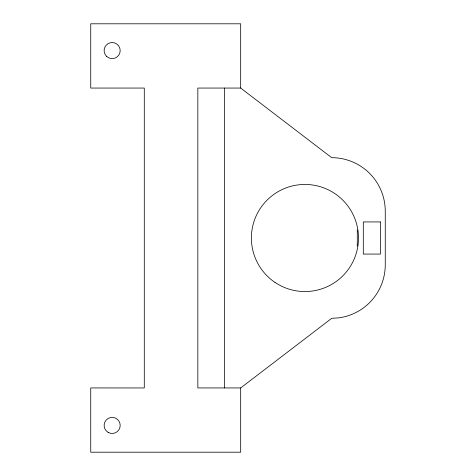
<?xml version="1.0" encoding="UTF-8"?>
<svg xmlns="http://www.w3.org/2000/svg" width="476" height="476" viewBox="0 0 476 476"><rect width="100%" height="100%" fill="white"/><g stroke="black" fill="none" stroke-linecap="round" stroke-linejoin="round"><path stroke-width="0.71" d="M240.677 387.94L331.712 318.325L338.704 317.867A53.55 53.55 0 0 0 385.262 264.775L385.262 211.225A53.55 53.55 0 0 0 331.712 157.675L240.677 88.06L197.837 88.06L197.837 387.94L240.677 387.94L240.677 452.2L90.737 452.2L90.737 387.94L144.287 387.952L144.287 88.06L90.737 88.06L90.737 23.8L240.677 23.8L240.677 88.06M357.286 229.968L357.286 246.032M224.612 88.06L224.612 387.952M380.443 221.935L363.307 221.935L363.307 254.065L380.443 254.065L380.443 221.935M274.985 282.387A53.55 53.55 0 0 0 358.357 241.749A53.55 53.55 0 0 0 281.471 189.864A53.55 53.55 0 0 0 274.985 282.387M108.141 432.381A8.032 8.032 0 0 0 120.19 425.425A8.032 8.032 0 0 0 108.141 418.469A8.032 8.032 0 0 0 108.141 432.381M106.475 56.257A8.032 8.032 0 0 0 119.916 52.652A8.032 8.032 0 0 0 110.081 42.816A8.032 8.032 0 0 0 106.475 56.257"/></g></svg>
